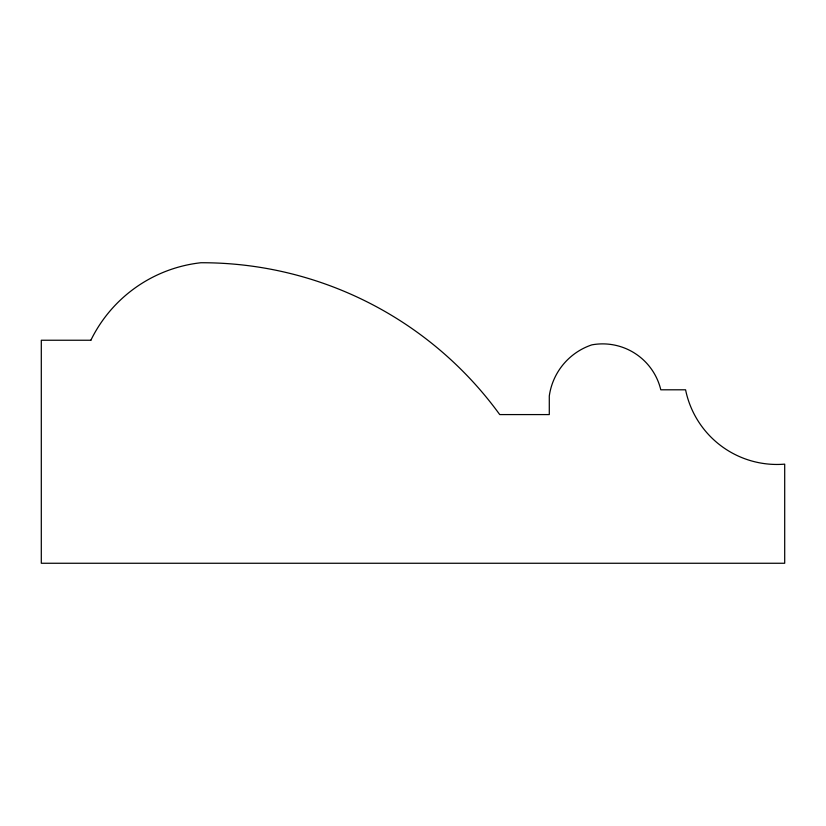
<?xml version="1.0" encoding="UTF-8"?>
<svg xmlns="http://www.w3.org/2000/svg" width="826" height="826" viewBox="0 0 826 826"><rect width="100%" height="100%" fill="white"/><g stroke="black" fill="none" stroke-linecap="round" stroke-linejoin="round"><path stroke-width="1.24" d="M90.86 340.24L41.3 340.24L41.3 563.26L784.7 563.26L784.7 464.14A93.245 93.245 0 0 1 685.58 389.8L660.8 389.8A59.802 59.802 0 0 0 591.829 344.865A63.23 63.23 0 0 0 549.29 395.995L549.29 414.58L499.73 414.58A367.787 367.787 0 0 0 200.894 262.74A139.573 139.573 0 0 0 90.86 340.24"/></g></svg>
